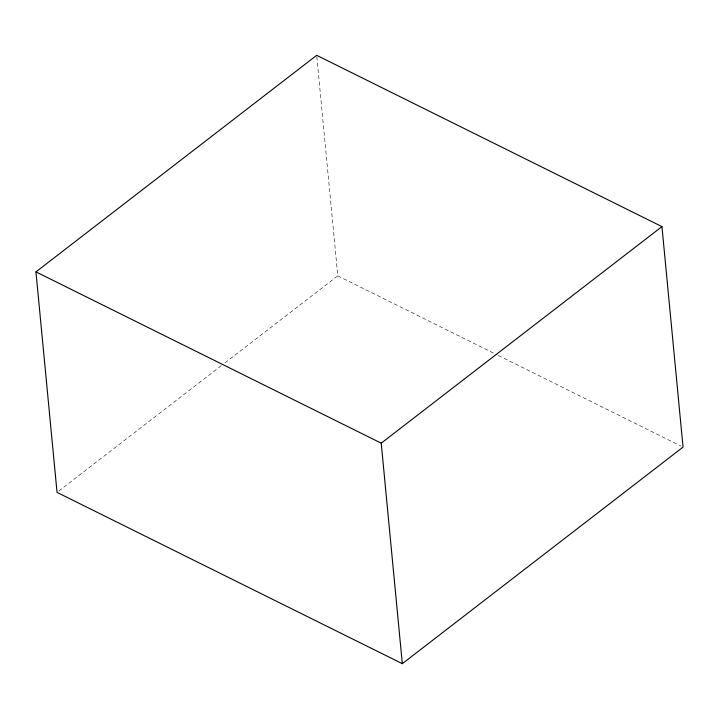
<?xml version="1.0" encoding="UTF-8"?>
<svg xmlns="http://www.w3.org/2000/svg" width="719" height="719" viewBox="0 0 719 719"><rect width="100%" height="100%" fill="white"/><g stroke="black" fill="none" stroke-linecap="round" stroke-linejoin="round"><path stroke-width="0.54" stroke-dasharray="3.6 2.7" d="M58.814 491.023L221.389 365.612M224.948 362.87L337.777 275.835L316.684 55.327M337.777 275.835L497.359 355.006M498.366 355.501L681.046 446.122"/><path stroke-width="1.08" d="M35.95 271.881L316.684 55.327L661.956 226.611L683.05 447.119L402.316 663.673L57.044 492.389L35.95 271.881L381.223 443.165L402.316 663.673M381.223 443.165L661.956 226.611"/></g></svg>
